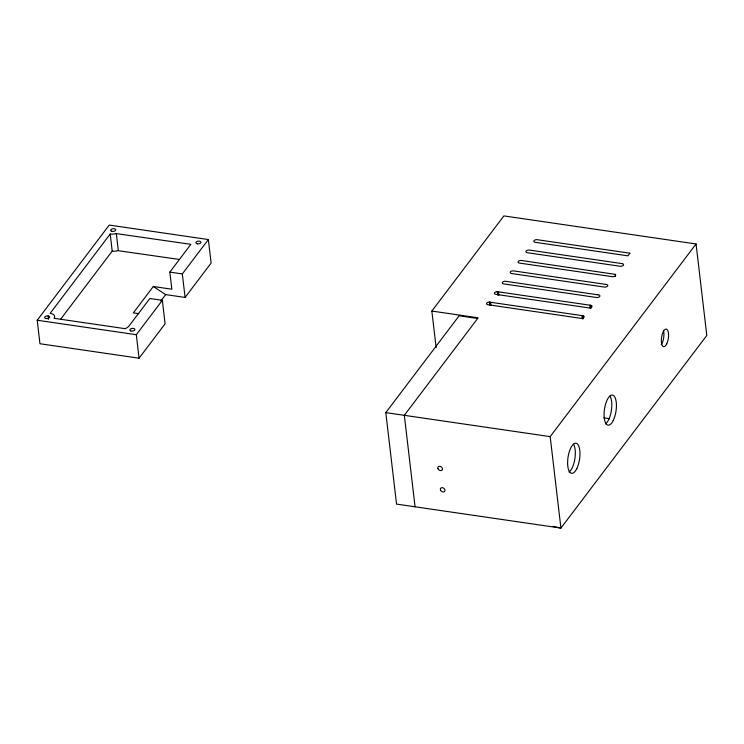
<?xml version="1.0" encoding="UTF-8"?>
<svg xmlns="http://www.w3.org/2000/svg" width="744" height="744" viewBox="0 0 744 744"><rect width="100%" height="100%" fill="white"/><g stroke="black" fill="none" stroke-linecap="round" stroke-linejoin="round"><path stroke-width="1.12" d="M153.32 286.496L171.845 289.202L169.837 272.109L190.864 244.33L115.99 233.57A7.598 4.018 -6.7 0 1 110.196 234.016L50.146 313.326A7.598 4.018 -6.7 0 1 54.089 318.302L125.42 328.718L128.582 326.588L149.851 298.502L162.341 300.325L165.103 323.835L139.072 358.208L39.962 343.737L37.2 320.236L109.247 225.079L208.357 239.549L211.119 263.06L185.089 297.433L165.652 294.596L153.32 286.496L133.334 312.889L138.784 313.689M60.534 319.353L112.205 251.109L110.196 234.016M160.825 300.967L165.652 294.596M139.072 358.208L136.31 334.707L162.341 300.325M185.089 297.433L182.327 273.932L208.357 239.549M436.142 347.643L431.846 311.057L503.893 215.909L696.059 243.967L706.8 335.442L560.929 528.091L396.543 504.088L385.801 412.622L459.132 315.772L477.648 318.478M553.006 526.343L560.929 528.091L550.179 436.626L696.059 243.967M179.109 259.414L117.989 250.663A7.598 4.018 -6.7 0 1 112.205 251.109M497.28 291.676L591.089 305.375A2.53 1.339 -6.7 0 1 591.833 306.9A2.53 1.339 -6.7 0 1 589.155 307.923L495.913 294.364A2.53 1.339 -6.7 0 1 494.49 292.876A2.53 1.339 -6.7 0 1 497.28 291.676L497.652 294.884M489.394 302.092L583.203 315.791A2.53 1.339 -6.7 0 1 583.808 317.483A2.53 1.339 -6.7 0 1 580.636 318.293L488.669 304.817A2.53 1.339 -6.7 0 1 486.539 303.468A2.53 1.339 -6.7 0 1 489.394 302.092L489.775 305.291M169.837 272.109L182.327 273.932M431.846 311.057L478.15 317.818L404.327 415.319L415.068 506.794M37.2 320.236L136.31 334.707M603.803 417.868L609.541 418.705M385.801 412.622L550.179 436.626M615.186 274.359L521.553 260.493A2.53 1.339 -6.7 0 0 518.131 261.656A2.53 1.339 -6.7 0 0 520.196 263.181L612.163 276.656A2.53 1.339 -6.7 0 0 615.139 276.005A2.53 1.339 -6.7 0 0 615.186 274.359L615.437 276.498M591.089 305.375L591.341 307.514M590.485 305.291L590.866 308.49M589.89 305.198L590.262 308.407M583.203 315.791L583.454 317.921M582.608 315.698L582.98 318.906M582.003 315.614L582.385 318.813M498.48 291.853L498.852 295.061M497.876 291.769L498.257 294.968M490.594 302.259L490.975 305.468M489.998 302.176L490.37 305.384M116.315 233.439L118.324 250.533M48.146 315.968L48.537 319.325M663.49 330.773A8.891 3.413 -81.7 0 1 661.211 344.686M573.596 444.326A15.206 5.84 -81.7 0 1 574.833 459.122A15.206 5.84 -81.7 0 1 569.058 472.031M610.061 396.171A15.206 5.84 -81.7 0 1 611.298 410.958A15.206 5.84 -81.7 0 1 605.532 423.866M629.926 253.202L627.927 255.843L535.317 242.312A2.53 1.339 -6.7 0 1 534.155 240.489A2.53 1.339 -6.7 0 1 537.884 239.81L629.926 253.202M622.049 263.608L529.44 250.086A2.53 1.339 -6.7 0 0 526.129 251.063A2.53 1.339 -6.7 0 0 527.44 252.728L620.05 266.25A2.53 1.339 -6.7 0 0 623.36 265.264A2.53 1.339 -6.7 0 0 622.049 263.608M605.653 284.385L513.676 270.9A2.53 1.339 -6.7 0 0 510.365 271.886A2.53 1.339 -6.7 0 0 511.677 273.541L604.286 287.063A2.53 1.339 -6.7 0 0 607.709 285.91A2.53 1.339 -6.7 0 0 605.653 284.385M597.767 294.791L505.79 281.316A2.53 1.339 -6.7 0 0 502.628 282.125A2.53 1.339 -6.7 0 0 503.232 283.817L596.4 297.479A2.53 1.339 -6.7 0 0 599.831 296.317A2.53 1.339 -6.7 0 0 597.767 294.791M197.634 243.846L197.039 243.744A2.53 1.339 -6.7 0 1 197.076 241.474A2.53 1.339 -6.7 0 1 200.917 242.126A2.53 1.339 -6.7 0 1 197.634 243.846M111.535 231.207A2.53 1.339 -6.7 0 0 115.664 230.11A2.53 1.339 -6.7 0 0 112.381 228.845A2.53 1.339 -6.7 0 0 111.535 231.207M130.795 330.922A2.53 1.339 -6.7 0 0 134.859 329.713A2.53 1.339 -6.7 0 0 131.428 328.56A2.53 1.339 -6.7 0 0 130.795 330.922M45.579 318.478A2.53 1.339 -6.7 0 0 49.634 317.269A2.53 1.339 -6.7 0 0 46.212 316.116A2.53 1.339 -6.7 0 0 45.579 318.478M440.597 490.287A2.53 1.916 37.1 0 0 444.624 491.421A2.53 1.916 37.1 0 0 442.754 487.757A2.53 1.916 37.1 0 0 440.597 490.287M613.261 420.444A15.206 5.84 -81.7 0 0 613.428 395.445A15.206 5.84 -81.7 0 0 604.072 414.445A15.206 5.84 -81.7 0 0 613.261 420.444M576.795 468.608A15.206 5.84 -81.7 0 0 576.963 443.61A15.206 5.84 -81.7 0 0 567.607 462.61A15.206 5.84 -81.7 0 0 576.795 468.608M666.717 343.905A8.891 3.413 -81.7 0 0 666.819 329.294A8.891 3.413 -81.7 0 0 661.342 340.399A8.891 3.413 -81.7 0 0 666.717 343.905M437.993 468.72A2.53 1.916 37.1 0 0 441.983 470.18A2.53 1.916 37.1 0 0 440.467 466.46A2.53 1.916 37.1 0 0 437.993 468.72"/></g></svg>
